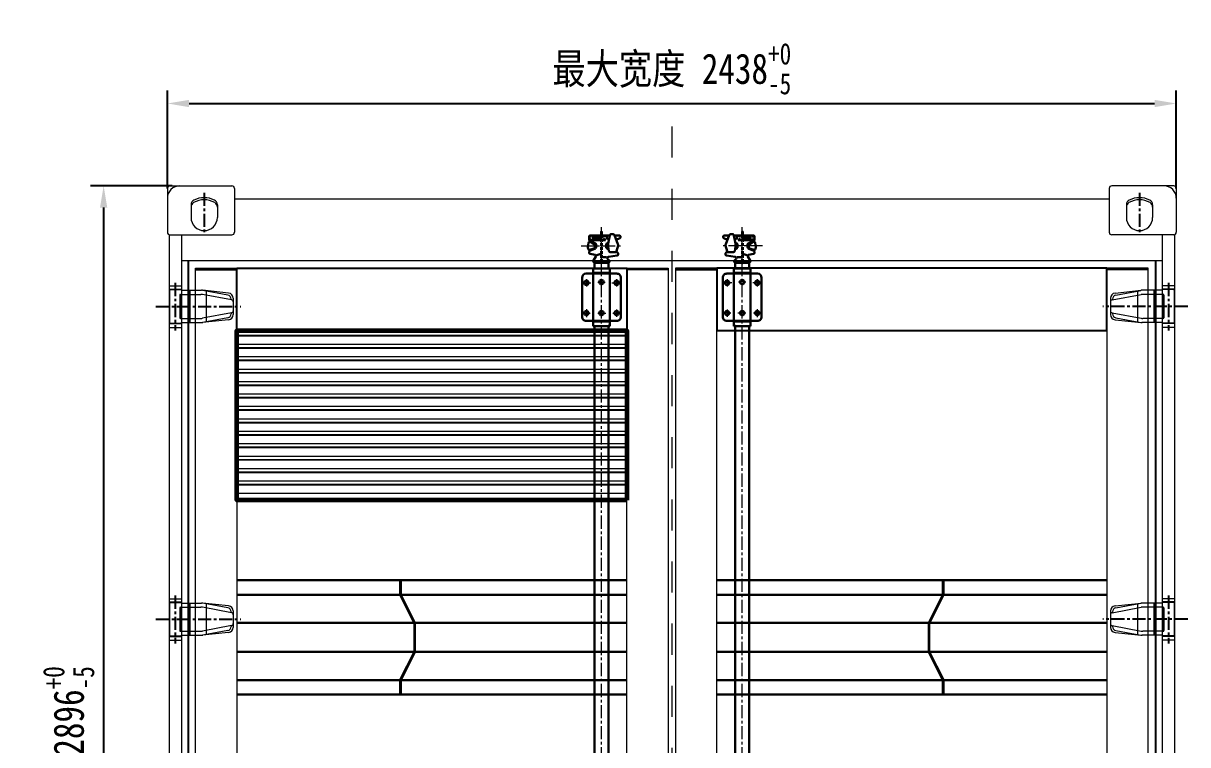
# Model space of a CAD drawing. Header units: millimetres. Extents: x 0 to 87554, y -20854 to 20404.
# Drawn here: x 2706 to 5519, y 15064 to 16805 of the extents above; entities that cross this region are included whole.
import ezdxf

# ---------------------------------------------------------------- set-up
doc = ezdxf.new("R2010")
doc.units = ezdxf.units.MM
for name, pattern in [('CENTER', [50.8, 31.75, -6.35, 6.35, -6.35]), ('EB_DASH', [6, 3, -3]), ('HIDDEN', [9.525, 6.35, -3.175])]:
    doc.linetypes.add(name, pattern=pattern)
doc.layers.get('0').update_dxf_attribs({"lineweight": 15})
doc.layers.get('Defpoints').update_dxf_attribs({"lineweight": 15})
for name, color, linetype, lineweight in [('AM_0', 7, 'Continuous', 30), ('AM_3', 6, 'HIDDEN', 15), ('AM_7', 4, 'CENTER', 15), ('CO', 7, 'Continuous', 9), ('THICK', 7, 'Continuous', 0), ('主体经', 7, 'Continuous', 60)]:
    doc.layers.add(name, color=color, linetype=linetype, lineweight=lineweight)
doc.layers.add('CT', color=4, linetype='CENTER')
doc.styles.add('仿宋', font='', dxfattribs={"width": 0.8})
doc.styles.get('仿宋').set_extended_font_data('仿宋_gb2312')
doc.dimstyles.new('12倍', dxfattribs={"dimscale": 21, "dimtxt": 3.5, "dimasz": 2.5, "dimexe": 1.5, "dimexo": 0, "dimgap": 1, "dimtad": 1, "dimtoh": 1, "dimdsep": 46, "dimtxsty": '仿宋', "dimcen": 2.5, "dimdle": 5, "dimclrd": 4, "dimclre": 4, "dimclrt": 3, "dimadec": 0, "dimazin": 0, "dimtfac": 1, "dimtmove": 0, "dimatfit": 3, "dimfxl": 1, "dimtolj": 1, "dimarcsym": 0})

# ---------------------------------------------------------------- blocks, each defined once
blk = doc.blocks.new('*D95')
at = {"layer": 'Defpoints', "color": 0, "lineweight": -3, "transparency": 16777216}
for p in [(5491.8, 16611.8), (3053.8, 16406.9), (5491.8, 16406.9)]:
    blk.add_point(p, dxfattribs=at)
at = {"layer": 'THICK', "color": 4, "linetype": 'Continuous', "lineweight": -2, "transparency": 16777216}
for p, q in [((3053.8, 16406.9), (3053.8, 16643.3)), ((5491.8, 16406.9), (5491.8, 16643.3)), ((3106.3, 16611.8), (5439.3, 16611.8))]:
    blk.add_line(p, q, dxfattribs=at)
at = {"layer": 'THICK', "color": 4, "lineweight": -3, "transparency": 16777216}
for points in [[(3106.3, 16620.5), (3106.3, 16603), (3053.8, 16611.8)], [(5439.3, 16620.5), (5439.3, 16603), (5491.8, 16611.8)]]:
    blk.add_solid(points, dxfattribs=at)
at = {"layer": 'THICK', "color": 3, "lineweight": -3, "transparency": 16777216, "insert": (4272.8, 16695.7), "char_height": 73.5, "attachment_point": 5, "style": '仿宋'}
blk.add_mtext('\\A1;最大宽度 2438{\\H0.7x;\\S+0^ -5;}', dxfattribs=at)
blk = doc.blocks.new('*D96')
at = {"layer": 'Defpoints', "color": 0, "lineweight": -3, "transparency": 16777216}
for p in [(3065.3, 16412.9), (2899.8, 13516.9), (3119.7, 13516.9)]:
    blk.add_point(p, dxfattribs=at)
at = {"layer": 'THICK', "color": 4, "linetype": 'Continuous', "lineweight": -2, "transparency": 16777216}
for p, q in [((3065.3, 16412.9), (2868.3, 16412.9)), ((2899.8, 16360.4), (2899.8, 13569.4)), ((3119.7, 13516.9), (2868.3, 13516.9))]:
    blk.add_line(p, q, dxfattribs=at)
at = {"layer": 'THICK', "color": 4, "lineweight": -3, "transparency": 16777216}
for points in [[(2891, 16360.4), (2908.5, 16360.4), (2899.8, 16412.9)], [(2891, 13569.4), (2908.5, 13569.4), (2899.8, 13516.9)]]:
    blk.add_solid(points, dxfattribs=at)
at = {"layer": 'THICK', "color": 3, "lineweight": -3, "transparency": 16777216, "insert": (2815.2, 14964.9), "char_height": 73.5, "attachment_point": 5, "rotation": 90, "style": '仿宋'}
blk.add_mtext('\\A1;最大高度 2896{\\H0.7x;\\S+0^ -5;}', dxfattribs=at)

msp = doc.modelspace()

# ---------------------------------------------------------------- linework, layer by layer
at = {"lineweight": -3}
for p, q in [((3103.775, 16231.853), (3103.775, 13634.853)), ((3121.775, 16210.853), (3221.775, 16210.853)), ((4263.775, 16210.853), (4163.775, 16210.853)), ((4281.775, 16210.853), (4381.775, 16210.853)), ((5423.776, 16210.853), (5323.776, 16210.853)), ((5441.775, 16231.853), (5441.775, 13634.853))]:
    msp.add_line(p, q, dxfattribs=at)
for p, q in [((3057.775, 16163.349), (3057.775, 16080.349)), ((5487.775, 16163.349), (5487.775, 16080.349)), ((3083.775, 16149.349), (3083.775, 16094.349)), ((5461.775, 16149.349), (5461.775, 16094.349)), ((3057.775, 15408.35), (3057.775, 15325.35)), ((3083.775, 15394.35), (3083.775, 15339.35)), ((5461.775, 15394.35), (5461.775, 15339.35)), ((5487.775, 15408.35), (5487.775, 15325.35))]:
    msp.add_line(p, q)
at = {"color": 7, "linetype": 'Continuous'}
for p, q in [((4163.775, 16051.904), (3221.775, 16051.904)), ((4163.775, 16050.358), (3221.775, 16050.358)), ((3221.775, 16030.671), (4163.775, 16030.671)), ((4163.775, 16021.904), (3221.775, 16021.904)), ((4163.775, 16020.358), (3221.775, 16020.358)), ((3221.775, 16000.671), (4163.775, 16000.671)), ((4163.775, 15991.904), (3221.775, 15991.904)), ((4163.775, 15990.358), (3221.775, 15990.358)), ((3221.775, 15970.671), (4163.775, 15970.671)), ((4163.775, 15961.904), (3221.775, 15961.904)), ((4163.775, 15960.358), (3221.775, 15960.358)), ((3221.775, 15940.671), (4163.775, 15940.671)), ((4163.775, 15931.904), (3221.775, 15931.904)), ((4163.775, 15930.358), (3221.775, 15930.358)), ((3221.775, 15910.671), (4163.775, 15910.671)), ((4163.775, 15901.904), (3221.775, 15901.904)), ((4163.775, 15900.358), (3221.775, 15900.358)), ((3221.775, 15880.671), (4163.775, 15880.671)), ((4163.775, 15871.904), (3221.775, 15871.904)), ((4163.775, 15870.358), (3221.775, 15870.358)), ((3221.775, 15850.671), (4163.775, 15850.671)), ((4163.775, 15841.904), (3221.775, 15841.904)), ((4163.775, 15840.358), (3221.775, 15840.358)), ((3221.775, 15820.671), (4163.775, 15820.671)), ((4163.775, 15811.904), (3221.775, 15811.904)), ((4163.775, 15810.358), (3221.775, 15810.358)), ((3221.775, 15790.671), (4163.775, 15790.671)), ((4163.775, 15781.904), (3221.775, 15781.904)), ((4163.775, 15780.358), (3221.775, 15780.358)), ((3221.775, 15760.671), (4163.775, 15760.671)), ((4163.775, 15751.904), (3221.775, 15751.904)), ((4163.775, 15750.358), (3221.775, 15750.358)), ((3221.775, 15730.671), (4163.775, 15730.671)), ((4163.775, 15721.904), (3221.775, 15721.904)), ((4163.775, 15720.358), (3221.775, 15720.358)), ((3221.775, 15700.671), (4163.775, 15700.671)), ((4163.775, 15691.904), (3221.775, 15691.904)), ((4163.775, 15690.358), (3221.775, 15690.358)), ((3221.775, 15670.671), (4163.775, 15670.671))]:
    msp.add_line(p, q, dxfattribs=at)
at = {"lineweight": -3}
for points in [[(3221.775, 16213.853), (4163.775, 16213.853), (4163.775, 16063.853), (3221.775, 16063.853)], [(5323.776, 16213.853), (4381.775, 16213.853), (4381.775, 16063.853), (5323.776, 16063.853)]]:
    msp.add_lwpolyline(points, close=True, dxfattribs=at)
at = {"layer": 'AM_0'}
for p, q in [((4078.642, 16289.731), (4074.601, 16291.857)), ((4075.258, 16293.293), (4122.716, 16293.293)), ((4106.5, 16290.156), (4112.241, 16292.07)), ((4122.751, 16293.47), (4118.933, 16273.998)), ((4125.695, 16295.893), (4131.18, 16295.893)), ((4142.609, 16271.966), (4133.973, 16293.988)), ((4134.246, 16293.293), (4145.727, 16293.293)), ((4411.305, 16293.293), (4399.824, 16293.293)), ((4402.941, 16271.966), (4411.577, 16293.988)), ((4419.855, 16295.893), (4414.37, 16295.893)), ((4422.799, 16293.47), (4426.617, 16273.998)), ((4470.293, 16293.293), (4422.834, 16293.293)), ((4439.051, 16290.156), (4433.309, 16292.07)), ((4466.909, 16289.731), (4470.949, 16291.857)), ((4071.715, 16275.363), (4069.62, 16265.114)), ((4069.74, 16263.706), (4071.589, 16258.959)), ((4072.725, 16290.329), (4072.725, 16282.796)), ((4078.429, 16284.842), (4073.963, 16282.078)), ((4088.003, 16273.703), (4074.448, 16280.082)), ((4074.814, 16281.441), (4112.667, 16281.441)), ((4076.08, 16277.401), (4085.323, 16272.245)), ((4079.918, 16290.156), (4104.798, 16290.156)), ((4079.918, 16284.629), (4104.798, 16284.629)), ((4086.844, 16265.046), (4086.89, 16269.796)), ((4089.726, 16264.796), (4089.726, 16270.989)), ((4106.712, 16284.629), (4113.092, 16282.504)), ((4113.726, 16270.883), (4113.726, 16264.911)), ((4115.585, 16273.657), (4119.154, 16275.126)), ((4120.799, 16255.385), (4118.847, 16266.77)), ((4138.284, 16282.996), (4146.868, 16286.528)), ((4138.848, 16255.068), (4142.762, 16268.767)), ((4148.727, 16290.293), (4148.727, 16289.302)), ((4396.824, 16290.293), (4396.824, 16289.302)), ((4407.267, 16282.996), (4398.683, 16286.528)), ((4406.702, 16255.068), (4402.788, 16268.767)), ((4424.752, 16255.385), (4426.704, 16266.77)), ((4429.966, 16273.657), (4426.396, 16275.126)), ((4431.824, 16270.883), (4431.824, 16264.911)), ((4438.838, 16284.629), (4432.458, 16282.504)), ((4470.737, 16281.441), (4432.884, 16281.441)), ((4465.633, 16290.156), (4440.752, 16290.156)), ((4465.633, 16284.629), (4440.752, 16284.629)), ((4455.825, 16264.796), (4455.825, 16270.989)), ((4457.547, 16273.703), (4471.102, 16280.082)), ((4458.707, 16265.046), (4458.66, 16269.796)), ((4469.47, 16277.401), (4460.228, 16272.245)), ((4467.121, 16284.842), (4471.587, 16282.078)), ((4472.825, 16290.329), (4472.825, 16282.796)), ((4473.836, 16275.363), (4475.931, 16265.114)), ((4475.811, 16263.706), (4473.962, 16258.959)), ((4072.725, 16252.988), (4072.725, 16251.456)), ((4073.491, 16258.091), (4084.432, 16261.999)), ((4088.003, 16262.082), (4074.448, 16255.703)), ((4087.256, 16246.598), (4075.258, 16248.493)), ((4089.335, 16242.05), (4083.376, 16232.47)), ((4098.936, 16247.859), (4091.726, 16245.892)), ((4102.726, 16244.964), (4102.726, 16243.892)), ((4105.726, 16240.892), (4114.957, 16240.892)), ((4119.946, 16260.363), (4115.596, 16262.132)), ((4121.241, 16232.588), (4117.545, 16236.671)), ((4140.63, 16244.54), (4119.367, 16241.657)), ((4123.756, 16252.892), (4135.963, 16252.892)), ((4141.357, 16251.652), (4138.235, 16252.922)), ((4143.227, 16248.874), (4143.227, 16247.513)), ((4402.324, 16248.874), (4402.324, 16247.513)), ((4404.194, 16251.652), (4407.315, 16252.922)), ((4404.921, 16244.54), (4426.184, 16241.657)), ((4421.795, 16252.892), (4409.587, 16252.892)), ((4424.31, 16232.588), (4428.005, 16236.671)), ((4425.605, 16260.363), (4429.955, 16262.132)), ((4439.825, 16240.892), (4430.594, 16240.892)), ((4442.825, 16244.964), (4442.825, 16243.892)), ((4446.614, 16247.859), (4453.825, 16245.892)), ((4456.215, 16242.05), (4462.175, 16232.47)), ((4457.547, 16262.082), (4471.102, 16255.703)), ((4458.295, 16246.598), (4470.293, 16248.493)), ((4472.059, 16258.091), (4461.118, 16261.999)), ((4472.825, 16252.988), (4472.825, 16251.456)), ((4082.775, 16213.592), (4122.775, 16213.592)), ((4082.775, 16213.592), (4082.775, 16202.592)), ((4086.726, 16226.892), (4084.369, 16228.319)), ((4085.726, 16226.892), (4119.726, 16226.892)), ((4085.775, 16226.892), (4085.775, 16213.592)), ((4085.995, 16229.892), (4119.335, 16229.892)), ((4120.57, 16228.009), (4118.726, 16226.892)), ((4119.775, 16226.892), (4119.775, 16213.592)), ((4122.775, 16213.592), (4122.775, 16202.592)), ((4462.775, 16213.592), (4422.775, 16213.592)), ((4422.775, 16213.592), (4422.775, 16202.592)), ((4424.98, 16228.009), (4426.824, 16226.892)), ((4425.775, 16226.892), (4425.775, 16213.592)), ((4459.825, 16226.892), (4425.824, 16226.892)), ((4459.556, 16229.892), (4426.216, 16229.892)), ((4458.825, 16226.892), (4461.182, 16228.319)), ((4459.775, 16226.892), (4459.775, 16213.592)), ((4462.775, 16213.592), (4462.775, 16202.592)), ((4055.775, 16191.092), (4055.775, 16096.792)), ((4065.775, 16201.092), (4139.775, 16201.092)), ((4082.775, 16202.592), (4122.775, 16202.592)), ((4082.775, 16201.092), (4082.775, 16086.792)), ((4085.775, 16202.592), (4085.775, 16201.092)), ((4119.775, 16202.592), (4119.775, 16201.092)), ((4122.775, 16201.092), (4122.775, 16086.792)), ((4149.775, 16191.092), (4149.775, 16096.792)), ((4395.775, 16191.092), (4395.775, 16096.792)), ((4479.775, 16201.092), (4405.775, 16201.092)), ((4462.775, 16202.592), (4422.775, 16202.592)), ((4422.775, 16201.092), (4422.775, 16086.792)), ((4425.775, 16202.592), (4425.775, 16201.092)), ((4459.775, 16202.592), (4459.775, 16201.092)), ((4462.775, 16201.092), (4462.775, 16086.792)), ((4489.775, 16191.092), (4489.775, 16096.792)), ((4065.775, 16086.792), (4139.775, 16086.792)), ((4082.775, 16085.292), (4122.775, 16085.292)), ((4082.775, 16085.292), (4122.775, 16085.292)), ((4082.775, 16085.292), (4082.775, 16074.292)), ((4082.775, 16074.292), (4122.775, 16074.292)), ((4085.775, 16086.792), (4085.775, 16085.292)), ((4119.775, 16086.792), (4119.775, 16085.292)), ((4122.775, 16085.292), (4122.775, 16074.292)), ((4479.775, 16086.792), (4405.775, 16086.792)), ((4462.775, 16085.292), (4422.775, 16085.292)), ((4462.775, 16085.292), (4422.775, 16085.292)), ((4422.775, 16085.292), (4422.775, 16074.292)), ((4462.775, 16074.292), (4422.775, 16074.292)), ((4425.775, 16086.792), (4425.775, 16085.292)), ((4459.775, 16086.792), (4459.775, 16085.292)), ((4462.775, 16085.292), (4462.775, 16074.292)), ((3221.775, 15461.011), (4163.776, 15461.011)), ((3617.63, 15460.653), (3616.13, 15460.653)), ((3616.13, 15460.653), (3616.13, 15425.294)), ((3617.63, 15425.653), (3617.63, 15460.653)), ((5323.776, 15461.011), (4381.774, 15461.011)), ((4927.92, 15425.653), (4927.92, 15460.653)), ((4927.92, 15460.653), (4929.42, 15460.653)), ((4929.42, 15460.653), (4929.42, 15425.294)), ((3221.775, 15425.653), (4163.776, 15425.653)), ((3616.13, 15425.294), (3650.63, 15357.294)), ((3652.13, 15357.653), (3617.63, 15425.653)), ((5323.776, 15425.653), (4381.774, 15425.653)), ((4893.42, 15357.653), (4927.92, 15425.653)), ((4929.42, 15425.294), (4894.92, 15357.294)), ((3221.775, 15357.653), (4163.776, 15357.653)), ((3650.63, 15357.294), (3650.63, 15288.011)), ((3652.13, 15287.653), (3652.13, 15357.653)), ((5323.776, 15357.653), (4381.774, 15357.653)), ((4893.42, 15287.653), (4893.42, 15357.653)), ((4894.92, 15357.294), (4894.92, 15288.011)), ((3221.775, 15287.653), (4163.776, 15287.653)), ((3650.63, 15288.011), (3616.13, 15220.011)), ((3617.63, 15219.653), (3652.13, 15287.653)), ((5323.776, 15287.653), (4381.774, 15287.653)), ((4927.92, 15219.653), (4893.42, 15287.653)), ((4894.92, 15288.011), (4929.42, 15220.011)), ((3221.775, 15219.653), (4163.776, 15219.653)), ((3616.13, 15220.011), (3616.13, 15184.653)), ((3617.63, 15184.653), (3617.63, 15219.653)), ((5323.776, 15219.653), (4381.774, 15219.653)), ((4927.92, 15184.653), (4927.92, 15219.653)), ((4929.42, 15220.011), (4929.42, 15184.653)), ((3221.775, 15184.653), (4163.776, 15184.653)), ((5323.776, 15184.653), (4381.774, 15184.653))]:
    msp.add_line(p, q, dxfattribs=at)
for points in [[(4085.775, 16074.292), (4119.775, 16074.292), (4119.775, 13876.192), (4085.775, 13876.192)], [(4459.775, 16074.292), (4425.775, 16074.292), (4425.775, 13876.192), (4459.775, 13876.192)]]:
    msp.add_lwpolyline(points, close=True, dxfattribs=at)
for centre in [(4066.275, 16178.792), (4102.775, 16180.792), (4139.275, 16178.792), (4406.275, 16178.792), (4442.775, 16180.792), (4479.275, 16178.792), (4066.275, 16105.792), (4102.775, 16105.792), (4139.275, 16105.792), (4406.275, 16105.792), (4442.775, 16105.792), (4479.275, 16105.792)]:
    msp.add_circle(centre, 5.25, dxfattribs=at)
for centre, radius, start, end in [((4075.726, 16290.329), 3, 98.97256, 180.0002), ((4109.264, 16287.18), 6.805, 325.657813, 42.135546), ((4125.695, 16292.893), 3, 90.00008, 168.9065), ((4131.18, 16292.893), 3, 21.41293, 90.00008), ((4145.727, 16290.293), 3, 0, 90.00008), ((4399.824, 16290.293), 3, 89.99992, 180), ((4414.37, 16292.893), 3, 89.99992, 158.58707), ((4419.855, 16292.893), 3, 11.0935, 89.99992), ((4436.286, 16287.18), 6.805, 137.864454, 214.342187), ((4469.825, 16290.329), 3, 359.9998, 81.02744), ((4072.069, 16264.614), 2.5, 168.449023, 201.282296), ((4074.654, 16274.762), 3, 61.60685, 168.4494), ((4075.726, 16282.796), 3, 180.0001, 244.7988), ((4083.551, 16265.174), 3.295, 285.519163, 357.766973), ((4083.896, 16269.606), 3, 3.632963, 61.60685), ((4086.726, 16270.989), 3, 0, 64.79884), ((4086.726, 16264.796), 3, 295.201, 0), ((4116.726, 16270.883), 3, 112.3639, 180.0002), ((4116.726, 16264.911), 3, 180.0001, 247.8644), ((4138.56, 16270.15), 20, 168.9064, 189.7274), ((4137.955, 16270.141), 5, 344.054535, 21.413092), ((4145.727, 16289.302), 3, 292.3635, 0), ((4399.824, 16289.302), 3, 180, 247.6365), ((4407.596, 16270.141), 5, 158.586908, 195.945465), ((4406.991, 16270.15), 20, 350.2726, 11.0936), ((4428.824, 16264.911), 3, 292.1356, 359.9999), ((4428.824, 16270.883), 3, 359.9998, 67.6361), ((4458.825, 16270.989), 3, 115.20116, 180), ((4458.825, 16264.796), 3, 180, 244.799), ((4461.654, 16269.606), 3, 118.39315, 176.367037), ((4462, 16265.174), 3.295, 182.233027, 254.480837), ((4470.897, 16274.762), 3, 11.5506, 118.39315), ((4469.825, 16282.796), 3, 295.2012, 359.9999), ((4473.481, 16264.614), 2.5, 338.717704, 11.550977), ((4072.987, 16259.504), 1.5, 201.282296, 289.654588), ((4075.726, 16252.988), 3, 115.2013, 180.0002), ((4075.726, 16251.456), 3, 180.0001, 261.0275), ((4086.788, 16243.635), 3, 328.1136, 81.0274), ((4099.726, 16244.964), 3, 0, 105.2552), ((4105.726, 16243.892), 3, 180.0001, 269.9999), ((4119.77, 16238.684), 3, 97.7219, 222.1418), ((4123.756, 16255.892), 3, 189.7276, 269.9999), ((4135.963, 16255.892), 3, 269.9999, 344.0544), ((4140.226, 16247.513), 3, 277.7217, 0), ((4140.226, 16248.874), 3, 0, 67.8647), ((4405.324, 16248.874), 3, 112.1353, 180), ((4405.324, 16247.513), 3, 180, 262.2783), ((4409.587, 16255.892), 3, 195.9456, 270.0001), ((4421.795, 16255.892), 3, 270.0001, 350.2724), ((4425.781, 16238.684), 3, 317.8582, 82.2781), ((4439.825, 16243.892), 3, 270.0001, 359.9999), ((4445.825, 16244.964), 3, 74.7448, 180), ((4458.762, 16243.635), 3, 98.9726, 211.8864), ((4469.825, 16251.456), 3, 278.9725, 359.9999), ((4469.825, 16252.988), 3, 359.9998, 64.7987), ((4472.564, 16259.504), 1.5, 250.345412, 338.717704), ((4085.923, 16230.885), 3, 148.1137, 238.8013), ((4119.016, 16230.575), 3, 301.1988, 42.1417), ((4426.534, 16230.575), 3, 137.8583, 238.8012), ((4459.628, 16230.885), 3, 301.1987, 31.8863), ((4065.775, 16191.092), 10, 90.0001, 179.9999), ((4139.775, 16191.092), 10, 0, 90.0002), ((4405.775, 16191.092), 10, 89.9998, 180), ((4479.775, 16191.092), 10, 0.0001, 89.9999), ((4065.775, 16096.792), 10, 179.9998, 270.00002), ((4139.775, 16096.792), 10, 269.99992, 0), ((4405.775, 16096.792), 10, 180, 270.00008), ((4479.775, 16096.792), 10, 269.99998, 0.0002)]:
    msp.add_arc(centre, radius, start, end, dxfattribs=at)
for p in [(4102.726, 16226.892), (4442.825, 16226.892), (4119.775, 16074.292), (4425.775, 16074.292)]:
    msp.add_point(p, dxfattribs=at)
at = {"layer": 'AM_3'}
for p, q in [((4100.775, 16302.892), (4104.775, 16302.892)), ((4100.775, 16302.892), (4100.775, 16228.13)), ((4444.775, 16302.892), (4440.775, 16302.892)), ((4444.775, 16302.892), (4444.775, 16228.13))]:
    msp.add_line(p, q, dxfattribs=at)
for points in [[(4104.775, 16302.892), (4104.775, 16227.784)], [(4440.775, 16302.892), (4440.775, 16227.784)]]:
    msp.add_lwpolyline(points, dxfattribs=at)
at = {"layer": 'AM_7'}
for p, q in [((4102.775, 13603.892), (4102.775, 16312.892)), ((4442.775, 13603.892), (4442.775, 16312.892)), ((4053.568, 16267.892), (4151.336, 16267.892)), ((4491.983, 16267.892), (4394.215, 16267.892)), ((4057.475, 16178.792), (4076.794, 16178.792)), ((4066.275, 16188.005), (4066.275, 16169.685)), ((4093.782, 16180.792), (4111.436, 16180.792)), ((4127.757, 16178.792), (4149.775, 16178.792)), ((4139.275, 16187.338), (4139.275, 16170.018)), ((4417.794, 16178.792), (4395.775, 16178.792)), ((4406.275, 16187.338), (4406.275, 16170.018)), ((4451.769, 16180.792), (4434.115, 16180.792)), ((4488.075, 16178.792), (4468.756, 16178.792)), ((4479.275, 16188.005), (4479.275, 16169.685)), ((4058.141, 16105.792), (4075.795, 16105.792)), ((4066.275, 16115.391), (4066.275, 16096.072)), ((4093.782, 16105.792), (4113.434, 16105.792)), ((4130.422, 16105.792), (4147.742, 16105.792)), ((4139.275, 16114.725), (4139.275, 16096.738)), ((4415.129, 16105.792), (4397.808, 16105.792)), ((4406.275, 16114.725), (4406.275, 16096.738)), ((4451.769, 16105.792), (4432.116, 16105.792)), ((4487.409, 16105.792), (4469.755, 16105.792)), ((4479.275, 16115.391), (4479.275, 16096.072))]:
    msp.add_line(p, q, dxfattribs=at)
at = {"layer": 'CO'}
for p, q in [((3053.775, 16406.855), (3053.775, 16300.849)), ((3059.769, 16412.849), (3209.775, 16412.849)), ((3215.775, 16406.849), (3215.775, 16300.849)), ((5329.775, 16406.849), (5329.775, 16300.849)), ((5485.781, 16412.849), (5335.775, 16412.849)), ((5491.775, 16406.855), (5491.775, 16300.849)), ((3215.774, 16381.849), (5329.776, 16381.849)), ((3111.025, 16367.357), (3111.025, 16336.599)), ((3174.525, 16367.357), (3174.525, 16336.599)), ((5371.025, 16367.357), (5371.025, 16336.599)), ((5434.525, 16367.357), (5434.525, 16336.599)), ((3057.775, 16294.849), (3057.775, 13634.511)), ((3059.775, 16294.849), (3209.775, 16294.849)), ((3087.775, 16294.849), (3087.775, 13634.853)), ((5485.775, 16294.849), (5335.775, 16294.849)), ((5457.775, 16294.849), (5457.775, 13634.853)), ((5487.775, 16294.849), (5487.775, 13634.511)), ((5457.776, 16231.853), (3087.775, 16231.853)), ((3057.775, 16171.349), (3087.777, 16171.349)), ((3057.775, 16163.349), (3087.775, 16163.349)), ((3057.775, 16162.349), (3087.775, 16162.349)), ((3058.775, 16161.349), (3058.775, 16082.349)), ((3085.275, 16150.849), (3135.013, 16150.849)), ((3088.275, 16160.849), (3135.934, 16160.849)), ((3107.775, 16160.272), (3107.775, 16083.241)), ((3201.601, 16154.041), (3138.833, 16160.736)), ((3199.601, 16149.367), (3139.586, 16160.513)), ((3147.775, 16158.766), (3147.775, 16085.067)), ((5343.949, 16154.041), (5406.718, 16160.736)), ((5345.949, 16149.367), (5405.965, 16160.513)), ((5397.775, 16158.766), (5397.775, 16085.067)), ((5457.275, 16160.849), (5409.617, 16160.849)), ((5460.275, 16150.849), (5410.537, 16150.849)), ((5437.775, 16160.272), (5437.775, 16083.241)), ((5487.775, 16171.349), (5457.773, 16171.349)), ((5487.775, 16163.349), (5457.775, 16163.349)), ((5487.775, 16162.349), (5457.775, 16162.349)), ((5486.775, 16161.349), (5486.775, 16082.349)), ((3086.775, 16149.349), (3086.775, 16094.349)), ((3208.688, 16137.508), (3138.665, 16150.513)), ((3207.775, 16139.535), (3207.775, 16137.678)), ((3212.775, 16141.611), (3212.775, 16102.086)), ((5332.775, 16141.611), (5332.775, 16102.086)), ((5336.862, 16137.508), (5406.885, 16150.513)), ((5337.775, 16139.535), (5337.775, 16137.678)), ((5458.775, 16149.349), (5458.775, 16094.349)), ((3208.688, 16106.189), (3138.665, 16093.185)), ((3199.601, 16094.331), (3139.586, 16083.185)), ((3207.775, 16106.02), (3207.775, 16104.163)), ((5336.862, 16106.189), (5406.885, 16093.185)), ((5337.775, 16106.02), (5337.775, 16104.163)), ((5345.949, 16094.331), (5405.965, 16083.185)), ((3057.775, 16081.349), (3087.775, 16081.349)), ((3057.775, 16080.349), (3087.775, 16080.349)), ((3057.775, 16070.849), (3087.777, 16070.849)), ((3085.275, 16092.849), (3135.013, 16092.849)), ((3088.275, 16082.849), (3136.712, 16082.849)), ((3201.601, 16089.657), (3138.833, 16082.962)), ((5343.949, 16089.657), (5406.718, 16082.962)), ((5457.275, 16082.849), (5408.839, 16082.849)), ((5460.275, 16092.849), (5410.537, 16092.849)), ((5487.775, 16070.849), (5457.773, 16070.849)), ((5487.775, 16081.349), (5457.775, 16081.349)), ((5487.775, 16080.349), (5457.775, 16080.349)), ((3057.775, 15416.35), (3087.777, 15416.35)), ((3057.775, 15408.35), (3087.775, 15408.35)), ((3057.775, 15407.35), (3087.775, 15407.35)), ((3058.775, 15406.35), (3058.775, 15327.35)), ((3085.275, 15395.85), (3135.013, 15395.85)), ((3086.775, 15394.35), (3086.775, 15339.35)), ((3088.275, 15405.85), (3135.934, 15405.85)), ((3107.775, 15405.273), (3107.775, 15328.242)), ((3208.688, 15382.509), (3138.665, 15395.514)), ((3201.601, 15399.042), (3138.833, 15405.737)), ((3199.601, 15394.368), (3139.586, 15405.514)), ((3147.775, 15403.767), (3147.775, 15330.069)), ((5336.862, 15382.509), (5406.885, 15395.514)), ((5343.949, 15399.042), (5406.718, 15405.737)), ((5345.949, 15394.368), (5405.965, 15405.514)), ((5397.775, 15403.767), (5397.775, 15330.069)), ((5457.275, 15405.85), (5409.617, 15405.85)), ((5460.275, 15395.85), (5410.537, 15395.85)), ((5437.775, 15405.273), (5437.775, 15328.242)), ((5487.775, 15416.35), (5457.773, 15416.35)), ((5487.775, 15408.35), (5457.775, 15408.35)), ((5487.775, 15407.35), (5457.775, 15407.35)), ((5458.775, 15394.35), (5458.775, 15339.35)), ((5486.775, 15406.35), (5486.775, 15327.35)), ((3207.775, 15384.536), (3207.775, 15382.679)), ((3212.775, 15386.612), (3212.775, 15347.088)), ((5332.775, 15386.612), (5332.775, 15347.088)), ((5337.775, 15384.536), (5337.775, 15382.679)), ((3085.275, 15337.85), (3135.013, 15337.85)), ((3208.688, 15351.191), (3138.665, 15338.186)), ((3201.601, 15334.658), (3138.833, 15327.963)), ((3199.601, 15339.332), (3139.586, 15328.186)), ((3207.775, 15351.021), (3207.775, 15349.164)), ((5336.862, 15351.191), (5406.885, 15338.186)), ((5337.775, 15351.021), (5337.775, 15349.164)), ((5343.949, 15334.658), (5406.718, 15327.963)), ((5345.949, 15339.332), (5405.965, 15328.186)), ((5460.275, 15337.85), (5410.537, 15337.85)), ((3057.775, 15326.35), (3087.775, 15326.35)), ((3057.775, 15325.35), (3087.775, 15325.35)), ((3057.775, 15315.85), (3087.777, 15315.85)), ((3088.275, 15327.85), (3136.712, 15327.85)), ((5457.275, 15327.85), (5408.839, 15327.85)), ((5487.775, 15315.85), (5457.773, 15315.85)), ((5487.775, 15326.35), (5457.775, 15326.35)), ((5487.775, 15325.35), (5457.775, 15325.35))]:
    msp.add_line(p, q, dxfattribs=at)
for points in [[(3221.775, 13727.853), (3121.775, 13727.853), (3121.775, 16213.853), (3221.775, 16213.853)], [(4163.775, 13727.853), (4163.775, 16213.853), (4263.775, 16213.853), (4263.775, 13727.853)], [(4381.775, 13727.853), (4381.775, 16213.853), (4281.775, 16213.853), (4281.775, 13727.853)], [(5323.776, 13727.853), (5423.776, 13727.853), (5423.776, 16213.853), (5323.776, 16213.853)]]:
    msp.add_lwpolyline(points, close=True, dxfattribs=at)
for centre, radius, start, end in [((3083.745, 16382.879), 29.97, 90.00008, 180.0001), ((3059.769, 16406.855), 5.994, 90.00005, 180.0001), ((3209.775, 16406.849), 6, 0, 90), ((5335.775, 16406.849), 6, 90, 180), ((5461.805, 16382.879), 29.97, 359.9999, 89.99992), ((5485.781, 16406.855), 5.994, 359.9999, 89.99995), ((3123.525, 16367.357), 12.5, 116.265336, 180), ((3142.775, 16328.349), 51, 60, 120), ((3142.775, 16328.349), 56, 63.734664, 116.265336), ((3162.025, 16367.357), 12.5, 0, 63.734664), ((5383.525, 16367.357), 12.5, 116.265336, 180), ((5402.775, 16328.349), 51, 60, 120), ((5402.775, 16328.349), 56, 63.734664, 116.265336), ((5422.025, 16367.357), 12.5, 0, 63.734664), ((3123.525, 16361.691), 12.5, 120, 180), ((3162.025, 16361.691), 12.5, 0, 60), ((5383.525, 16361.691), 12.5, 120, 180), ((5422.025, 16361.691), 12.5, 0, 60), ((3142.775, 16336.599), 31.75, 180, 0), ((5402.775, 16336.599), 31.75, 180, 0), ((3059.775, 16300.849), 6, 180, 270), ((3209.775, 16300.849), 6, 270, 0), ((5335.775, 16300.849), 6, 180, 270), ((5485.775, 16300.849), 6, 270, 0), ((3059.775, 16161.349), 1, 90, 180), ((3085.275, 16149.349), 1.5, 90, 180), ((3088.275, 16162.349), 1.5, 180, 270), ((3088.275, 16149.349), 1.5, 90, 180), ((3135.013, 16130.849), 20, 79.479216, 90), ((3135.934, 16140.849), 20, 79.479216, 90), ((3136.712, 16140.849), 20, 83.911472, 90), ((3200.275, 16141.611), 12.5, 0, 83.911472), ((5345.275, 16141.611), 12.5, 96.088528, 180), ((5409.617, 16140.849), 20, 90, 100.520784), ((5408.839, 16140.849), 20, 90, 96.088528), ((5410.537, 16130.849), 20, 90, 100.520784), ((5457.275, 16162.349), 1.5, 270, 0), ((5457.275, 16149.349), 1.5, 0, 90), ((5460.275, 16149.349), 1.5, 0, 90), ((5485.775, 16161.349), 1, 0, 90), ((3197.775, 16139.535), 10, 0, 79.479216), ((3207.775, 16132.592), 5, 0, 79.479216), ((5337.775, 16132.592), 5, 100.520784, 180), ((5347.775, 16139.535), 10, 100.520784, 180), ((3085.275, 16094.349), 1.5, 180, 270), ((3088.275, 16094.349), 1.5, 180, 270), ((3197.775, 16104.163), 10, 280.520784, 0), ((3200.275, 16102.086), 12.5, 276.088528, 0), ((3207.775, 16111.105), 5, 280.520784, 0), ((5337.775, 16111.105), 5, 180, 259.479216), ((5345.275, 16102.086), 12.5, 180, 263.911472), ((5347.775, 16104.163), 10, 180, 259.479216), ((5457.275, 16094.349), 1.5, 270, 0), ((5460.275, 16094.349), 1.5, 270, 0), ((3059.775, 16082.349), 1, 180, 270), ((3088.275, 16081.349), 1.5, 90, 180), ((3135.013, 16112.849), 20, 270, 280.520784), ((3135.934, 16102.849), 20, 270, 280.520784), ((5409.617, 16102.849), 20, 259.479216, 270), ((5410.537, 16112.849), 20, 259.479216, 270), ((5457.275, 16081.349), 1.5, 0, 90), ((5485.775, 16082.349), 1, 270, 0), ((3059.775, 15406.35), 1, 90, 180), ((3085.275, 15394.35), 1.5, 90, 180), ((3088.275, 15407.35), 1.5, 180, 270), ((3088.275, 15394.35), 1.5, 90, 180), ((3135.013, 15375.85), 20, 79.479216, 90), ((3135.934, 15385.85), 20, 79.479216, 90), ((3136.712, 15385.85), 20, 83.911472, 90), ((3197.775, 15384.536), 10, 0, 79.479216), ((3200.275, 15386.612), 12.5, 0, 83.911472), ((5345.275, 15386.612), 12.5, 96.088528, 180), ((5347.775, 15384.536), 10, 100.520784, 180), ((5409.617, 15385.85), 20, 90, 100.520784), ((5408.839, 15385.85), 20, 90, 96.088528), ((5410.537, 15375.85), 20, 90, 100.520784), ((5457.275, 15407.35), 1.5, 270, 0), ((5457.275, 15394.35), 1.5, 0, 90), ((5460.275, 15394.35), 1.5, 0, 90), ((5485.775, 15406.35), 1, 0, 90), ((3207.775, 15377.594), 5, 0, 79.479216), ((5337.775, 15377.594), 5, 100.520784, 180), ((3085.275, 15339.35), 1.5, 180, 270), ((3088.275, 15339.35), 1.5, 180, 270), ((3135.013, 15357.85), 20, 270, 280.520784), ((3197.775, 15349.164), 10, 280.520784, 0), ((3200.275, 15347.088), 12.5, 276.088528, 0), ((3207.775, 15356.107), 5, 280.520784, 0), ((5337.775, 15356.107), 5, 180, 259.479216), ((5345.275, 15347.088), 12.5, 180, 263.911472), ((5347.775, 15349.164), 10, 180, 259.479216), ((5410.537, 15357.85), 20, 259.479216, 270), ((5457.275, 15339.35), 1.5, 270, 0), ((5460.275, 15339.35), 1.5, 270, 0), ((3059.775, 15327.35), 1, 180, 270), ((3088.275, 15326.35), 1.5, 90, 180), ((3135.934, 15347.85), 20, 270, 280.520784), ((5409.617, 15347.85), 20, 259.479216, 270), ((5457.275, 15326.35), 1.5, 0, 90), ((5485.775, 15327.35), 1, 270, 0)]:
    msp.add_arc(centre, radius, start, end, dxfattribs=at)
at = {"layer": 'CT'}
for p, q in [((3142.775, 16396.274), (3142.775, 16296.274)), ((5402.775, 16396.274), (5402.775, 16296.274)), ((3072.775, 16178.599), (3072.775, 16063.349)), ((5472.775, 16178.599), (5472.775, 16063.349)), ((3026.23, 16121.849), (3231.422, 16121.849)), ((3026.23, 16121.849), (3231.422, 16121.849)), ((5519.32, 16121.849), (5314.128, 16121.849)), ((5519.32, 16121.849), (5314.128, 16121.849)), ((3072.775, 15423.6), (3072.775, 15308.35)), ((5472.775, 15423.6), (5472.775, 15308.35)), ((3026.23, 15366.85), (3231.422, 15366.85)), ((3026.23, 15366.85), (3231.422, 15366.85)), ((5519.32, 15366.85), (5314.128, 15366.85)), ((5519.32, 15366.85), (5314.128, 15366.85))]:
    msp.add_line(p, q, dxfattribs=at)
at = {"layer": 'THICK', "color": 1, "linetype": 'EB_DASH', "ltscale": 25}
msp.add_line((4272.775, 16556.045), (4272.775, 13432.157), dxfattribs=at)
at = {"layer": '主体经'}
msp.add_lwpolyline([(4163.775, 15653.853), (3221.775, 15653.853), (3221.775, 16063.853), (4163.775, 16063.853)], close=True, dxfattribs=at)

# ---------------------------------------------------------------- dimensions: what is measured, and where the dimension line sits
at = {"layer": 'THICK', "lineweight": -3}
dim = msp.add_linear_dim(base=(5491.775, 16611.785), p1=(3053.775, 16406.855), p2=(5491.775, 16406.855), text='最大宽度 <>{\\H0.7x;\\S+0^ -5;}', dimstyle='12倍', dxfattribs=at)
dim.commit()
dim.dimension.update_dxf_attribs({"geometry": '*D95', "text_midpoint": (4272.775, 16695.711)})
dim = msp.add_linear_dim(base=(2899.765, 13516.853), p1=(3065.303, 16412.853), p2=(3119.702, 13516.853), angle=90, text='最大高度 <>{\\H0.7x;\\S+0^ -5;}', dimstyle='12倍', dxfattribs=at)
dim.commit()
dim.dimension.update_dxf_attribs({"geometry": '*D96', "text_midpoint": (2899.765, 14964.853), "dimtype": 160})

doc.saveas('drawing.dxf')
